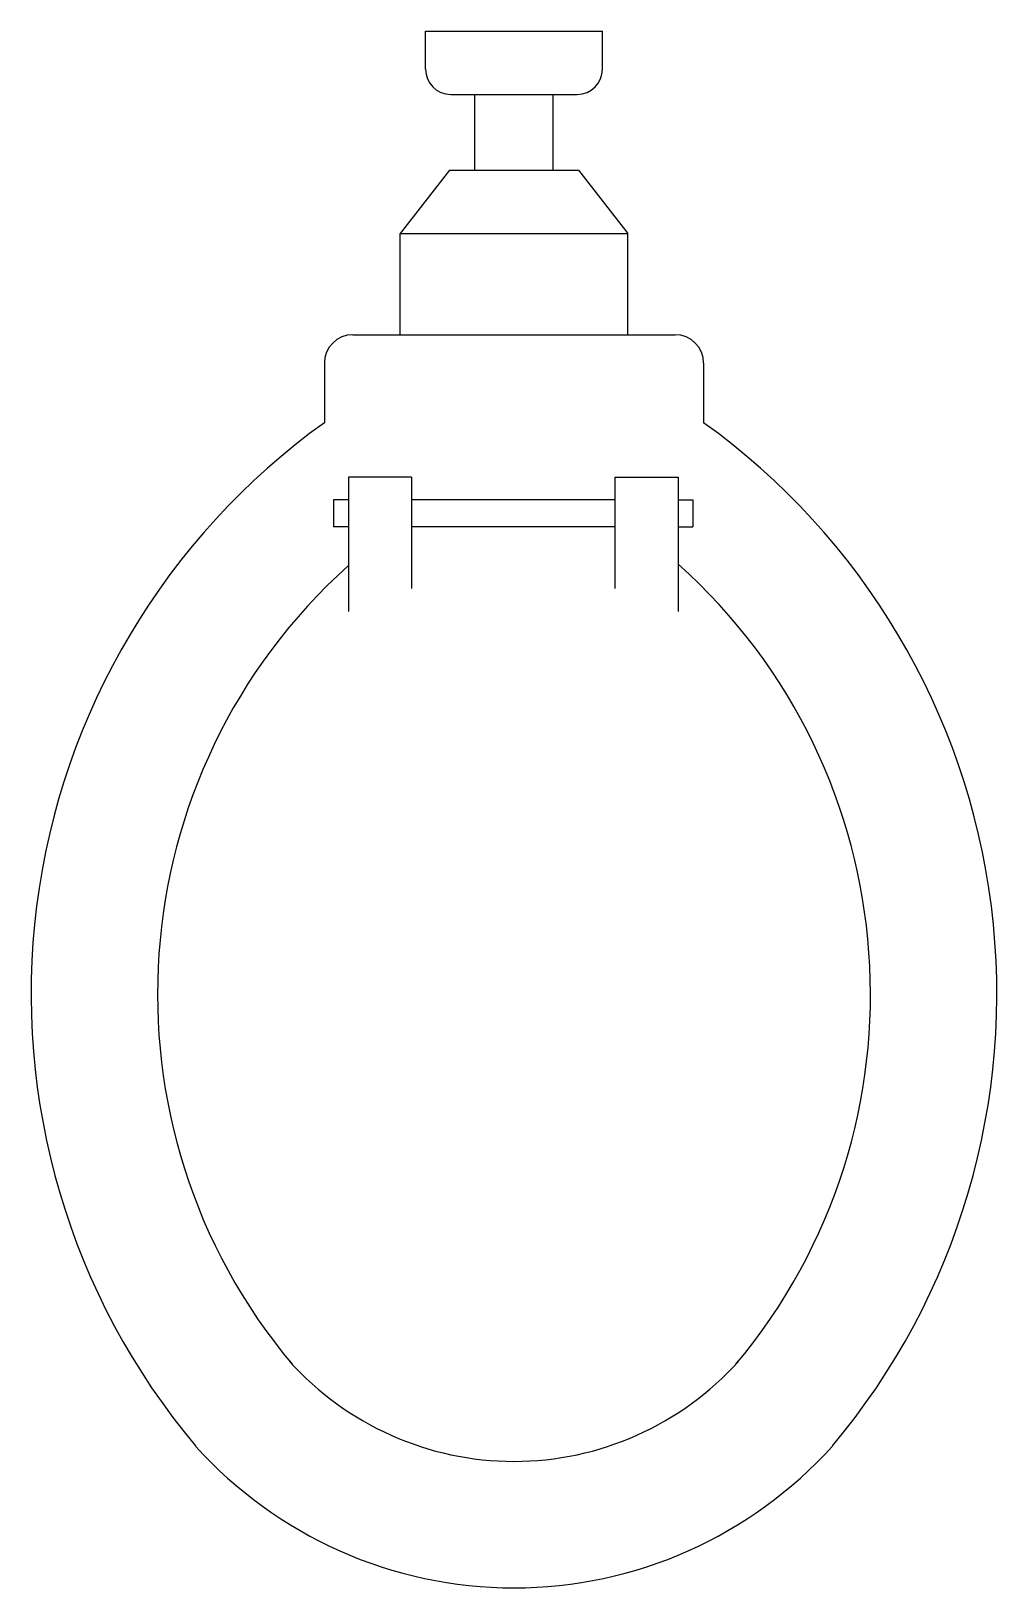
# Model space of a CAD drawing. Extents: x 1.073 to 1.455, y 1.135 to 1.75.
import ezdxf

# ---------------------------------------------------------------- set-up
doc = ezdxf.new("R2010")
doc.units = 0
doc.header["$MEASUREMENT"] = 0
doc.layers.get('0').update_dxf_attribs({"linetype": 'CONTINUOUS'})
doc.layers.add('PEÇAS', color=252, linetype='CONTINUOUS')

msp = doc.modelspace()

# ---------------------------------------------------------------- linework, layer by layer
at = {"color": 252}
for p, q in [((1.22893, 1.75), (1.29893, 1.75)), ((1.23893, 1.725), (1.28893, 1.725)), ((1.23843, 1.695), (1.28943, 1.695)), ((1.21893, 1.67), (1.30893, 1.67)), ((1.20021, 1.63), (1.32765, 1.63)), ((1.18893, 1.61872), (1.18893, 1.59521)), ((1.33893, 1.61872), (1.33893, 1.59521)), ((1.22344, 1.57373), (1.19841, 1.57373)), ((1.19841, 1.57373), (1.19841, 1.52066)), ((1.22344, 1.57373), (1.22344, 1.52976)), ((1.30378, 1.57373), (1.32882, 1.57373)), ((1.30378, 1.57373), (1.30378, 1.52976)), ((1.32882, 1.57373), (1.32882, 1.52066)), ((1.19252, 1.5648), (1.19252, 1.5541)), ((1.19841, 1.5648), (1.19252, 1.5648)), ((1.30378, 1.5648), (1.22344, 1.5648)), ((1.32882, 1.5648), (1.3347, 1.5648)), ((1.3347, 1.5648), (1.3347, 1.5541)), ((1.19841, 1.5541), (1.19252, 1.5541)), ((1.30378, 1.5541), (1.22344, 1.5541)), ((1.32882, 1.5541), (1.3347, 1.5541))]:
    msp.add_line(p, q, dxfattribs=at)
for centre, radius, start, end in [((1.20021, 1.61872), 0.01128, 90, 180), ((1.32765, 1.61872), 0.01128, 0, 90), ((1.26393, 1.30415), 0.11946, 221.99608, 318.00392), ((1.26393, 1.30415), 0.16946, 221.99608, 318.00392)]:
    msp.add_arc(centre, radius, start, end, dxfattribs=at)
at = {"layer": 'PEÇAS'}
for p, q in [((1.22893, 1.735), (1.22893, 1.75)), ((1.29893, 1.735), (1.29893, 1.75)), ((1.24843, 1.695), (1.24843, 1.725)), ((1.27943, 1.695), (1.27943, 1.725)), ((1.23843, 1.695), (1.21893, 1.67)), ((1.28943, 1.695), (1.30893, 1.67)), ((1.21893, 1.63), (1.21893, 1.67)), ((1.30893, 1.63), (1.30893, 1.67))]:
    msp.add_line(p, q, dxfattribs=at)
for centre, radius, start, end in [((1.23893, 1.735), 0.01, 180, 270), ((1.28893, 1.735), 0.01, 270, 0), ((1.35069, 1.36941), 0.27776, 125.61699, 220.02523), ((1.17717, 1.36941), 0.27776, 319.97477, 54.38301), ((1.35069, 1.36941), 0.22776, 131.95995, 220.02523), ((1.17717, 1.36941), 0.22776, 319.97477, 48.25693)]:
    msp.add_arc(centre, radius, start, end, dxfattribs=at)

doc.saveas('drawing.dxf')
